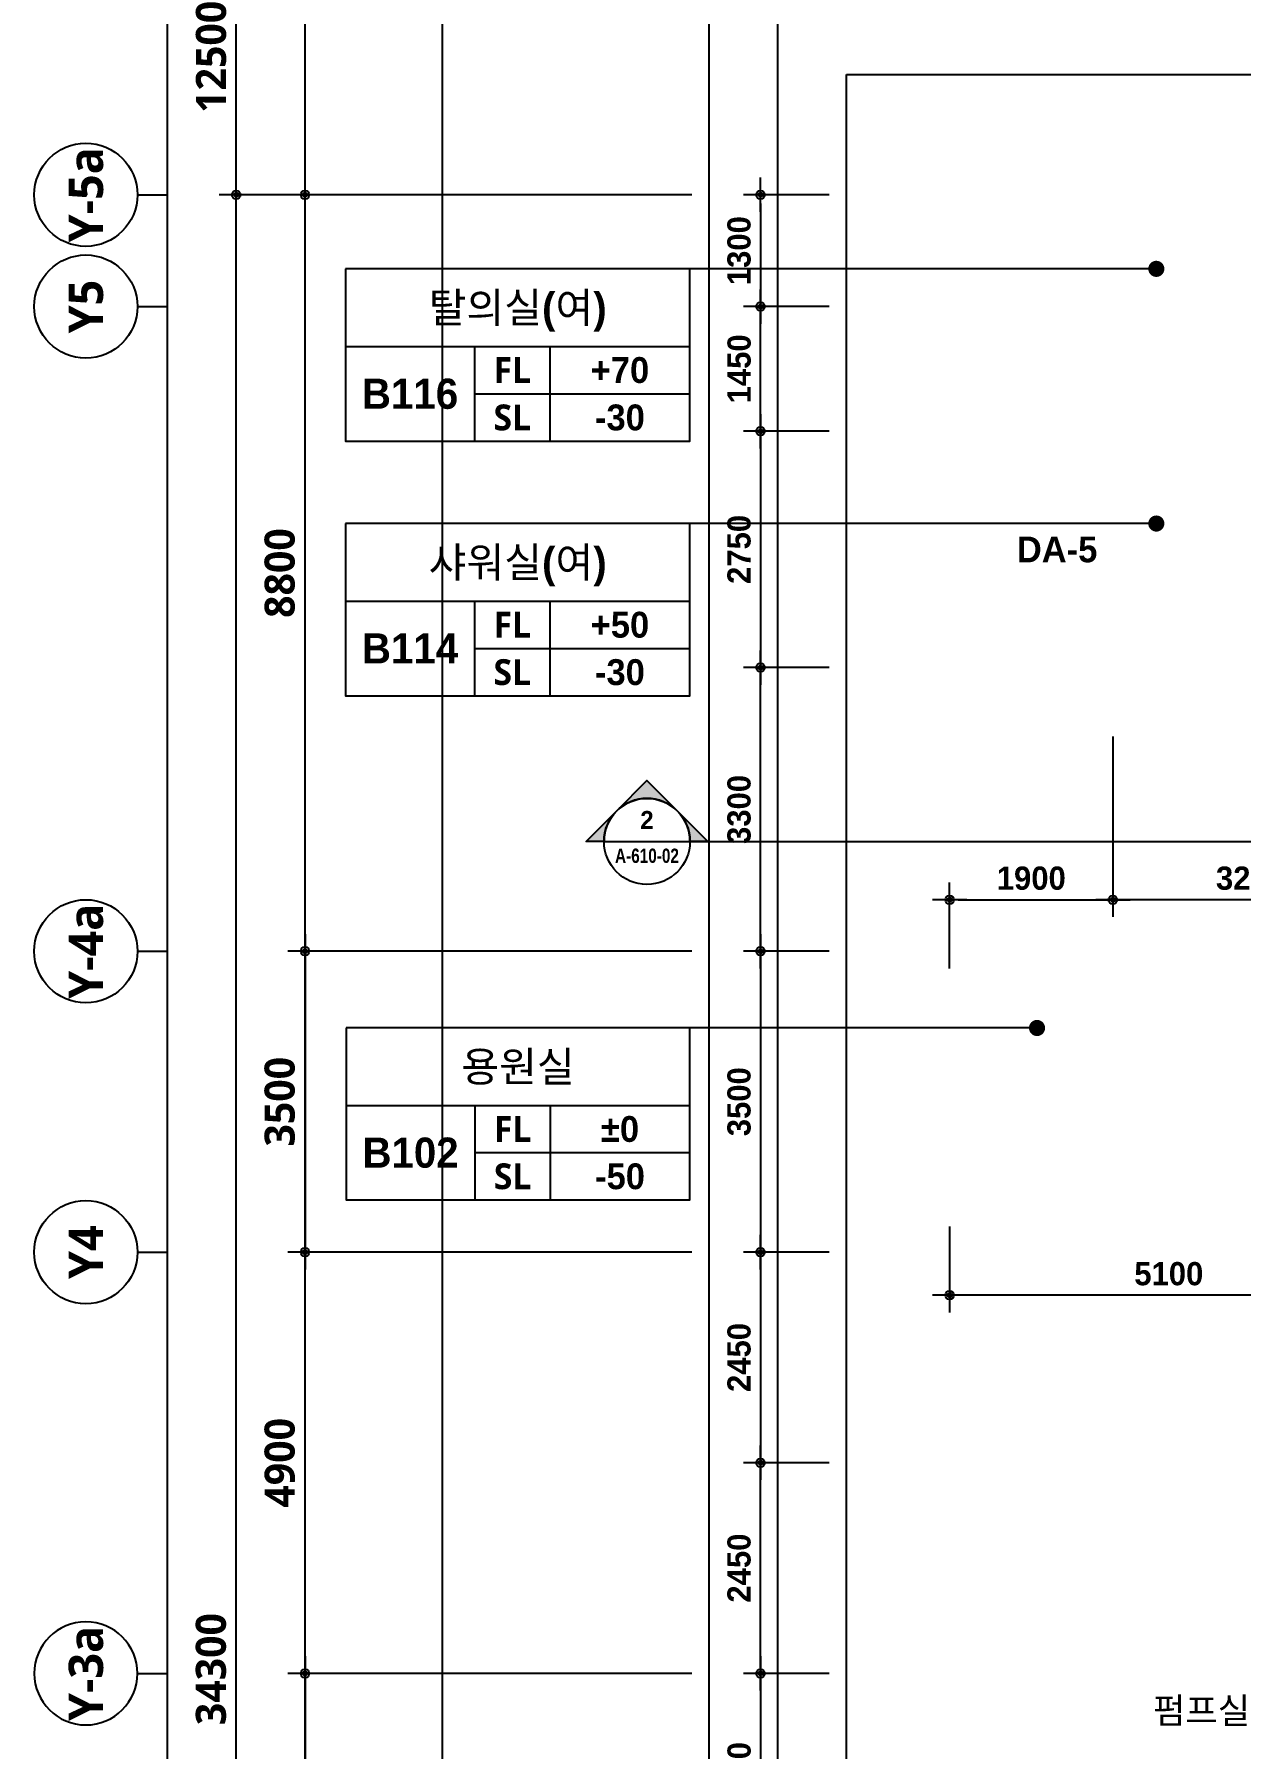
# Model space of a CAD drawing. Header units: millimetres. Extents: x 0 to 168000, y 0 to 59400.
# Drawn here: x 38041 to 52078, y 29274 to 49217 of the extents above; entities that cross this region are included whole.
import ezdxf
from ezdxf.enums import TextEntityAlignment as Align

# ---------------------------------------------------------------- set-up
doc = ezdxf.new("R2010")
doc.units = ezdxf.units.MM
doc.header["$LTSCALE"] = 100
doc.linetypes.add('CEN', pattern=[62, 60, -1, 0, -1])
doc.layers.get('Defpoints').update_dxf_attribs({"color": 153})
for name, color, linetype in [('A-ANNO-DIM', 4, 'Continuous'), ('A-ANNO-GRA1', 7, 'Continuous'), ('A-ANNO-TEXT1', 7, 'Continuous'), ('A-ANNO-TEXT2', 3, 'Continuous'), ('A-ST-AXIS-BUB', 7, 'Continuous'), ('A-ST-AXIS-DIM', 7, 'Continuous'), ('AA-MKXS', 3, 'Continuous'), ('AA-MKXX', 3, 'Continuous')]:
    doc.layers.add(name, color=color, linetype=linetype)
doc.layers.add('G(그리드1)', color=185, linetype='Continuous', plot=False)
doc.layers.add('G(그리드2)', color=235, linetype='Continuous', plot=False)
doc.styles.add('2020음성 1차', font='나눔고딕Bold.ttf')
doc.styles.add('SAMOO', font='romans.shx', dxfattribs={"bigfont": 'whgtxt.shx'})
doc.styles.add('SH_나눔', font='')
doc.styles.add('SH_진천_나눔', font='')
doc.styles.get('SH_나눔').set_extended_font_data('NanumGothic', bold=True)
doc.styles.get('SH_진천_나눔').set_extended_font_data('NanumGothic', bold=True)
doc.dimstyles.new('SHP 100', dxfattribs={"dimscale": 100, "dimtxt": 3.5, "dimasz": 1, "dimexe": 2, "dimexo": 2, "dimgap": 1, "dimtad": 1, "dimdec": 0, "dimzin": 0, "dimdsep": 46, "dimtxsty": 'SH_진천_나눔', "dimblk": 'DIMDOT', "dimcen": 0.09, "dimclrd": 256, "dimclre": 256, "dimclrt": 3, "dimadec": 0, "dimazin": 1, "dimtfac": 1, "dimtdec": 0, "dimtix": 1, "dimtmove": 2, "dimatfit": 0, "dimldrblk": 'DIMDOT', "dimfxl": 1, "dimtolj": 1, "dimtzin": 0, "dimlwd": -1, "dimlwe": -1, "dimarcsym": 0})
doc.dimstyles.new('SHP 100내부', dxfattribs={"dimscale": 100, "dimtxt": 2.7, "dimasz": 1, "dimexe": 2, "dimexo": 2, "dimgap": 1, "dimtad": 1, "dimdec": 0, "dimzin": 0, "dimdsep": 46, "dimtxsty": '2020음성 1차', "dimblk": 'DIMDOT', "dimcen": 0.09, "dimclrd": 256, "dimclre": 256, "dimclrt": 3, "dimadec": 0, "dimazin": 1, "dimtfac": 1, "dimtdec": 0, "dimtix": 1, "dimtmove": 2, "dimatfit": 0, "dimldrblk": 'DIMDOT', "dimfxl": 1, "dimtolj": 1, "dimtzin": 0, "dimlwd": -1, "dimlwe": -1, "dimarcsym": 0})

# ---------------------------------------------------------------- blocks, each defined once
blk = doc.blocks.new('DIMDOT')
at = {"color": 0}
blk.add_line((-2, 0), (2, 0), dxfattribs=at)
for radius in [0.5, 0.25]:
    blk.add_circle((0, 0), radius, dxfattribs=at)
blk = doc.blocks.new('*D6132')
at = {"layer": 'A-ST-AXIS-DIM'}
for p, q in [((45691, 47350), (40191, 47350)), ((40391, 13150), (40391, 47250)), ((45691, 13050), (40191, 13050))]:
    blk.add_line(p, q, dxfattribs=at)
at = {"layer": 'Defpoints', "color": 0}
for p in [(40391, 47350), (45891, 47350), (45891, 13050)]:
    blk.add_point(p, dxfattribs=at)
at = {"layer": 'A-ST-AXIS-DIM', "linetype": 'ByBlock', "xscale": 100, "yscale": 100, "zscale": 100}
for p, rotation in [((40391, 47350), 90), ((40391, 13050), 270)]:
    blk.add_blockref('DIMDOT', p, dxfattribs=dict(at, rotation=rotation))
at = {"layer": 'A-ST-AXIS-DIM', "color": 3, "insert": (40098, 30200), "char_height": 350, "attachment_point": 5, "rotation": 90, "style": 'SH_진천_나눔'}
blk.add_mtext('\\A1;34300', dxfattribs=at)
blk = doc.blocks.new('A-ST-AXIS-BUB-1')
at = {"layer": 'A-ST-AXIS-BUB'}
blk.add_line((0, 350), (0, 0), dxfattribs=at)
blk.add_circle((0, 950), 600, dxfattribs=at)
blk = doc.blocks.new('*D6133')
at = {"layer": 'A-ST-AXIS-DIM'}
for p, q in [((45691, 38550), (40991, 38550)), ((41191, 38450), (41191, 35150)), ((45691, 35050), (40991, 35050))]:
    blk.add_line(p, q, dxfattribs=at)
at = {"layer": 'Defpoints', "color": 0}
for p in [(45891, 38550), (41191, 35050), (45891, 35050)]:
    blk.add_point(p, dxfattribs=at)
at = {"layer": 'A-ST-AXIS-DIM', "linetype": 'ByBlock', "xscale": 100, "yscale": 100, "zscale": 100}
for p, rotation in [((41191, 38550), 90), ((41191, 35050), 270)]:
    blk.add_blockref('DIMDOT', p, dxfattribs=dict(at, rotation=rotation))
at = {"layer": 'A-ST-AXIS-DIM', "color": 3, "insert": (40898, 36800), "char_height": 350, "attachment_point": 5, "rotation": 90, "style": 'SH_진천_나눔'}
blk.add_mtext('\\A1;3500', dxfattribs=at)
blk = doc.blocks.new('*D6145')
at = {"layer": 'A-ST-AXIS-DIM'}
for p, q in [((45691, 47350), (40991, 47350)), ((41191, 38650), (41191, 47250)), ((45691, 38550), (40991, 38550))]:
    blk.add_line(p, q, dxfattribs=at)
at = {"layer": 'Defpoints', "color": 0}
for p in [(41191, 47350), (45891, 47350), (45891, 38550)]:
    blk.add_point(p, dxfattribs=at)
at = {"layer": 'A-ST-AXIS-DIM', "linetype": 'ByBlock', "xscale": 100, "yscale": 100, "zscale": 100}
for p, rotation in [((41191, 47350), 90), ((41191, 38550), 270)]:
    blk.add_blockref('DIMDOT', p, dxfattribs=dict(at, rotation=rotation))
at = {"layer": 'A-ST-AXIS-DIM', "color": 3, "insert": (40898, 42950), "char_height": 350, "attachment_point": 5, "rotation": 90, "style": 'SH_진천_나눔'}
blk.add_mtext('\\A1;8800', dxfattribs=at)
blk = doc.blocks.new('*D6147')
at = {"layer": 'A-ST-AXIS-DIM'}
for p, q in [((45691, 35050), (40991, 35050)), ((41191, 30250), (41191, 34950)), ((45691, 30150), (40991, 30150))]:
    blk.add_line(p, q, dxfattribs=at)
at = {"layer": 'Defpoints', "color": 0}
for p in [(41191, 35050), (45891, 35050), (45891, 30150)]:
    blk.add_point(p, dxfattribs=at)
at = {"layer": 'A-ST-AXIS-DIM', "linetype": 'ByBlock', "xscale": 100, "yscale": 100, "zscale": 100}
for p, rotation in [((41191, 35050), 90), ((41191, 30150), 270)]:
    blk.add_blockref('DIMDOT', p, dxfattribs=dict(at, rotation=rotation))
at = {"layer": 'A-ST-AXIS-DIM', "color": 3, "insert": (40898, 32600), "char_height": 350, "attachment_point": 5, "rotation": 90, "style": 'SH_진천_나눔'}
blk.add_mtext('\\A1;4900', dxfattribs=at)
blk = doc.blocks.new('*D6148')
at = {"layer": 'A-ST-AXIS-DIM'}
for p, q in [((45691, 30150), (40991, 30150)), ((41191, 30050), (41191, 24150)), ((45691, 24050), (40991, 24050))]:
    blk.add_line(p, q, dxfattribs=at)
at = {"layer": 'Defpoints', "color": 0}
for p in [(45891, 30150), (41191, 24050), (45891, 24050)]:
    blk.add_point(p, dxfattribs=at)
at = {"layer": 'A-ST-AXIS-DIM', "linetype": 'ByBlock', "xscale": 100, "yscale": 100, "zscale": 100}
for p, rotation in [((41191, 30150), 90), ((41191, 24050), 270)]:
    blk.add_blockref('DIMDOT', p, dxfattribs=dict(at, rotation=rotation))
at = {"layer": 'A-ST-AXIS-DIM', "color": 3, "insert": (40898, 27100), "char_height": 350, "attachment_point": 5, "rotation": 90, "style": 'SH_진천_나눔'}
blk.add_mtext('\\A1;6100', dxfattribs=at)
blk = doc.blocks.new('*D7144')
at = {"layer": 'A-ANNO-DIM'}
for p, q in [((47291, 47350), (46291, 47350)), ((46491, 47250), (46491, 46150)), ((47291, 46050), (46291, 46050))]:
    blk.add_line(p, q, dxfattribs=at)
at = {"layer": 'Defpoints', "color": 0}
for p in [(47491, 47350), (46491, 46050), (47491, 46050)]:
    blk.add_point(p, dxfattribs=at)
at = {"layer": 'A-ANNO-DIM', "linetype": 'ByBlock', "xscale": 100, "yscale": 100, "zscale": 100}
for p, rotation in [((46491, 47350), 90), ((46491, 46050), 270)]:
    blk.add_blockref('DIMDOT', p, dxfattribs=dict(at, rotation=rotation))
at = {"layer": 'A-ANNO-DIM', "color": 3, "insert": (46242, 46700), "char_height": 270, "attachment_point": 5, "rotation": 90, "style": '2020음성 1차'}
blk.add_mtext('\\A1;1300', dxfattribs=at)
blk = doc.blocks.new('*D7145')
at = {"layer": 'A-ANNO-DIM'}
for p, q in [((47291, 46050), (46291, 46050)), ((46491, 44700), (46491, 45950)), ((47291, 44600), (46291, 44600))]:
    blk.add_line(p, q, dxfattribs=at)
at = {"layer": 'Defpoints', "color": 0}
for p in [(46491, 46050), (47491, 46050), (47491, 44600)]:
    blk.add_point(p, dxfattribs=at)
at = {"layer": 'A-ANNO-DIM', "linetype": 'ByBlock', "xscale": 100, "yscale": 100, "zscale": 100}
for p, rotation in [((46491, 46050), 90), ((46491, 44600), 270)]:
    blk.add_blockref('DIMDOT', p, dxfattribs=dict(at, rotation=rotation))
at = {"layer": 'A-ANNO-DIM', "color": 3, "insert": (46243, 45325), "char_height": 270, "attachment_point": 5, "rotation": 90, "style": '2020음성 1차'}
blk.add_mtext('\\A1;1450', dxfattribs=at)
blk = doc.blocks.new('*D7146')
at = {"layer": 'A-ANNO-DIM'}
for p, q in [((47291, 44600), (46291, 44600)), ((46491, 44500), (46491, 41950)), ((47291, 41850), (46291, 41850))]:
    blk.add_line(p, q, dxfattribs=at)
at = {"layer": 'Defpoints', "color": 0}
for p in [(47491, 44600), (46491, 41850), (47491, 41850)]:
    blk.add_point(p, dxfattribs=at)
at = {"layer": 'A-ANNO-DIM', "linetype": 'ByBlock', "xscale": 100, "yscale": 100, "zscale": 100}
for p, rotation in [((46491, 44600), 90), ((46491, 41850), 270)]:
    blk.add_blockref('DIMDOT', p, dxfattribs=dict(at, rotation=rotation))
at = {"layer": 'A-ANNO-DIM', "color": 3, "insert": (46242, 43225), "char_height": 270, "attachment_point": 5, "rotation": 90, "style": '2020음성 1차'}
blk.add_mtext('\\A1;2750', dxfattribs=at)
blk = doc.blocks.new('*D7147')
at = {"layer": 'A-ANNO-DIM'}
for p, q in [((47291, 41850), (46291, 41850)), ((46491, 38650), (46491, 41750)), ((47291, 38550), (46291, 38550))]:
    blk.add_line(p, q, dxfattribs=at)
at = {"layer": 'Defpoints', "color": 0}
for p in [(46491, 41850), (47491, 41850), (47491, 38550)]:
    blk.add_point(p, dxfattribs=at)
at = {"layer": 'A-ANNO-DIM', "linetype": 'ByBlock', "xscale": 100, "yscale": 100, "zscale": 100}
for p, rotation in [((46491, 41850), 90), ((46491, 38550), 270)]:
    blk.add_blockref('DIMDOT', p, dxfattribs=dict(at, rotation=rotation))
at = {"layer": 'A-ANNO-DIM', "color": 3, "insert": (46242, 40200), "char_height": 270, "attachment_point": 5, "rotation": 90, "style": '2020음성 1차'}
blk.add_mtext('\\A1;3300', dxfattribs=at)
blk = doc.blocks.new('*D7148')
at = {"layer": 'A-ANNO-DIM'}
for p, q in [((47291, 38550), (46291, 38550)), ((46491, 38450), (46491, 35150)), ((47291, 35050), (46291, 35050))]:
    blk.add_line(p, q, dxfattribs=at)
at = {"layer": 'Defpoints', "color": 0}
for p in [(47491, 38550), (46491, 35050), (47491, 35050)]:
    blk.add_point(p, dxfattribs=at)
at = {"layer": 'A-ANNO-DIM', "linetype": 'ByBlock', "xscale": 100, "yscale": 100, "zscale": 100}
for p, rotation in [((46491, 38550), 90), ((46491, 35050), 270)]:
    blk.add_blockref('DIMDOT', p, dxfattribs=dict(at, rotation=rotation))
at = {"layer": 'A-ANNO-DIM', "color": 3, "insert": (46242, 36800), "char_height": 270, "attachment_point": 5, "rotation": 90, "style": '2020음성 1차'}
blk.add_mtext('\\A1;3500', dxfattribs=at)
blk = doc.blocks.new('*D7149')
at = {"layer": 'A-ANNO-DIM'}
for p, q in [((47291, 32600), (46291, 32600)), ((46491, 30250), (46491, 32500)), ((47291, 30150), (46291, 30150))]:
    blk.add_line(p, q, dxfattribs=at)
at = {"layer": 'Defpoints', "color": 0}
for p in [(46491, 32600), (47491, 32600), (47491, 30150)]:
    blk.add_point(p, dxfattribs=at)
at = {"layer": 'A-ANNO-DIM', "linetype": 'ByBlock', "xscale": 100, "yscale": 100, "zscale": 100}
for p, rotation in [((46491, 32600), 90), ((46491, 30150), 270)]:
    blk.add_blockref('DIMDOT', p, dxfattribs=dict(at, rotation=rotation))
at = {"layer": 'A-ANNO-DIM', "color": 3, "insert": (46242, 31375), "char_height": 270, "attachment_point": 5, "rotation": 90, "style": '2020음성 1차'}
blk.add_mtext('\\A1;2450', dxfattribs=at)
blk = doc.blocks.new('*D7150')
at = {"layer": 'A-ANNO-DIM'}
for p, q in [((47291, 30150), (46291, 30150)), ((46491, 30050), (46491, 27850)), ((47291, 27750), (46291, 27750))]:
    blk.add_line(p, q, dxfattribs=at)
at = {"layer": 'Defpoints', "color": 0}
for p in [(47491, 30150), (46491, 27750), (47491, 27750)]:
    blk.add_point(p, dxfattribs=at)
at = {"layer": 'A-ANNO-DIM', "linetype": 'ByBlock', "xscale": 100, "yscale": 100, "zscale": 100}
for p, rotation in [((46491, 30150), 90), ((46491, 27750), 270)]:
    blk.add_blockref('DIMDOT', p, dxfattribs=dict(at, rotation=rotation))
at = {"layer": 'A-ANNO-DIM', "color": 3, "insert": (46243, 28950), "char_height": 270, "attachment_point": 5, "rotation": 90, "style": '2020음성 1차'}
blk.add_mtext('\\A1;2400', dxfattribs=at)
blk = doc.blocks.new('*D7311')
at = {"layer": 'A-ANNO-DIM'}
for p, q in [((50591, 41050), (50591, 38950)), ((48691, 38350), (48691, 39350)), ((48791, 39150), (50491, 39150))]:
    blk.add_line(p, q, dxfattribs=at)
at = {"layer": 'Defpoints', "color": 0}
for p in [(50591, 41250), (50591, 39150), (48691, 38150)]:
    blk.add_point(p, dxfattribs=at)
at = {"layer": 'A-ANNO-DIM', "linetype": 'ByBlock', "xscale": 100, "yscale": 100, "zscale": 100, "rotation": 180}
blk.add_blockref('DIMDOT', (48691, 39150), dxfattribs=at)
at = {"layer": 'A-ANNO-DIM', "linetype": 'ByBlock', "xscale": 100, "yscale": 100, "zscale": 100}
blk.add_blockref('DIMDOT', (50591, 39150), dxfattribs=at)
at = {"layer": 'A-ANNO-DIM', "color": 3, "insert": (49641, 39399), "char_height": 270, "attachment_point": 5, "style": '2020음성 1차'}
blk.add_mtext('\\A1;1900', dxfattribs=at)
blk = doc.blocks.new('*D7330')
at = {"layer": 'A-ANNO-DIM'}
for p, q in [((48691, 35350), (48691, 34350)), ((53791, 35350), (53791, 34350)), ((53691, 34550), (48791, 34550))]:
    blk.add_line(p, q, dxfattribs=at)
at = {"layer": 'Defpoints', "color": 0}
for p in [(48691, 35550), (53791, 35550), (48691, 34550)]:
    blk.add_point(p, dxfattribs=at)
at = {"layer": 'A-ANNO-DIM', "linetype": 'ByBlock', "xscale": 100, "yscale": 100, "zscale": 100, "rotation": 180}
blk.add_blockref('DIMDOT', (48691, 34550), dxfattribs=at)
at = {"layer": 'A-ANNO-DIM', "linetype": 'ByBlock', "xscale": 100, "yscale": 100, "zscale": 100}
blk.add_blockref('DIMDOT', (53791, 34550), dxfattribs=at)
at = {"layer": 'A-ANNO-DIM', "color": 3, "insert": (51241, 34798), "char_height": 270, "attachment_point": 5, "style": '2020음성 1차'}
blk.add_mtext('\\A1;5100', dxfattribs=at)
blk = doc.blocks.new('G$C9D92D8A7')
at = {"layer": 'A-ANNO-GRA1'}
for p, q in [((0, 11), (40, 11)), ((15, 11), (15, 0)), ((23.75, 11), (23.75, 0)), ((15, 5.5), (40, 5.5))]:
    blk.add_line(p, q, dxfattribs=at)
blk.add_lwpolyline([(0, 20), (0, 0), (40, 0), (40, 20)], close=True, dxfattribs=at)
at = {"style": '2020음성 1차'}
for tag, height, p in [('실명', 3.5, (20, 15.5)), ('마감레벨', 3, (31.875, 8.25)), ('실번호', 3.5, (7.5, 5.5)), ('구조레벨', 3, (31.875, 2.75))]:
    blk.add_attdef(tag, text='', height=height, dxfattribs=at).set_placement(p, align=Align.MIDDLE_CENTER)
at = {"layer": 'A-ANNO-TEXT1', "style": 'SH_나눔'}
for s, p in [('FL', (19.375, 8.25)), ('SL', (19.375, 2.75))]:
    blk.add_text(s, height=3, dxfattribs=at).set_placement(p, align=Align.MIDDLE)
blk = doc.blocks.new('*D7356')
at = {"layer": 'A-ANNO-DIM'}
for p, q in [((50591, 41050), (50591, 38950)), ((53791, 38350), (53791, 39350)), ((53691, 39150), (50691, 39150))]:
    blk.add_line(p, q, dxfattribs=at)
at = {"layer": 'Defpoints', "color": 0}
for p in [(50591, 41250), (50591, 39150), (53791, 38150)]:
    blk.add_point(p, dxfattribs=at)
at = {"layer": 'A-ANNO-DIM', "linetype": 'ByBlock', "xscale": 100, "yscale": 100, "zscale": 100, "rotation": 180}
blk.add_blockref('DIMDOT', (50591, 39150), dxfattribs=at)
at = {"layer": 'A-ANNO-DIM', "linetype": 'ByBlock', "xscale": 100, "yscale": 100, "zscale": 100}
blk.add_blockref('DIMDOT', (53791, 39150), dxfattribs=at)
at = {"layer": 'A-ANNO-DIM', "color": 3, "insert": (52191, 39399), "char_height": 270, "attachment_point": 5, "style": '2020음성 1차'}
blk.add_mtext('\\A1;3200', dxfattribs=at)
blk = doc.blocks.new('*U8613')
at = {"layer": 'AA-MKXX'}
blk.add_hatch(color=256, dxfattribs=at).paths.add_polyline_path([(37772, 600), (37562, 0), (37772, 0)])
at = {"layer": 'AA-MKXX', "linetype": 'CEN', "ltscale": 60}
blk.add_line((900, 0), (37772, 0), dxfattribs=at)
at = {"layer": 'AA-MKXX'}
blk.add_lwpolyline([(37772, 0), (37772, 600), (37562, 0)], close=True, dxfattribs=at)
blk = doc.blocks.new('*U4906')
at = {"layer": 'AA-MKXS'}
blk.add_hatch(color=3, dxfattribs=at).paths.add_polyline_path([(0, 8.49), (-4.24, 4.24, -0.414214), (4.24, 4.24)])
h = blk.add_hatch(color=3, dxfattribs=at)
h.paths.add_polyline_path([(-8.49, 0), (-6, 0, -0.198912), (-4.24, 4.24)])
h.paths.add_polyline_path([(6, 0), (8.49, 0), (4.24, 4.24, -0.198912)])
at = {"layer": 'AA-MKXS', "color": 3, "linetype": 'Continuous', "ltscale": 5}
blk.add_line((-6, 0), (6, 0), dxfattribs=at)
at = {"layer": 'AA-MKXS', "color": 3}
for points in [[(4.24, 4.24, 0.414214), (-4.24, 4.24), (0, 8.49)], [(-4.24, 4.24, 0.198912), (-6, 0), (-8.49, 0)], [(8.49, 0), (6, 0, 0.198912), (4.24, 4.24)]]:
    blk.add_lwpolyline(points, format="xyb", close=True, dxfattribs=at)
at = {"layer": 'AA-MKXS', "color": 3, "linetype": 'Continuous', "ltscale": 5}
blk.add_circle((0, 0), 6, dxfattribs=at)
at = {"layer": 'AA-MKXS', "style": 'SAMOO', "width": 0.85}
blk.add_attdef('ViewNUM', text='', height=2.5, dxfattribs=at).set_placement((0, 1), align=Align.BOTTOM_CENTER)
blk.add_attdef('SheetNUM', text='', height=2.5, dxfattribs=at).set_placement((0, -1), align=Align.TOP_CENTER)
blk = doc.blocks.new('*D10173')
at = {"layer": 'A-ANNO-DIM'}
for p, q in [((47291, 35050), (46291, 35050)), ((46491, 34950), (46491, 32700)), ((47291, 32600), (46291, 32600))]:
    blk.add_line(p, q, dxfattribs=at)
at = {"layer": 'Defpoints', "color": 0}
for p in [(47491, 35050), (46491, 32600), (47491, 32600)]:
    blk.add_point(p, dxfattribs=at)
at = {"layer": 'A-ANNO-DIM', "linetype": 'ByBlock', "xscale": 100, "yscale": 100, "zscale": 100}
for p, rotation in [((46491, 35050), 90), ((46491, 32600), 270)]:
    blk.add_blockref('DIMDOT', p, dxfattribs=dict(at, rotation=rotation))
at = {"layer": 'A-ANNO-DIM', "color": 3, "insert": (46242, 33825), "char_height": 270, "attachment_point": 5, "rotation": 90, "style": '2020음성 1차'}
blk.add_mtext('\\A1;2450', dxfattribs=at)

msp = doc.modelspace()

# ---------------------------------------------------------------- linework, layer by layer
for points in [[(51095.7, 46488.5), (45668.8, 46488.5)], [(51095.7, 43525.8), (45668.8, 43525.8)], [(49707.9, 37657.8), (45668.8, 37657.8)]]:
    msp.add_lwpolyline(points)
at = {"const_width": 93.8}
for points in [[(51142.6, 46488.5, -1), (51048.8, 46488.5, -1)], [(51142.6, 43525.8, -1), (51048.8, 43525.8, -1)], [(49754.8, 37657.8, -1), (49661, 37657.8, -1)]]:
    msp.add_lwpolyline(points, format="xyb", close=True, dxfattribs=at)
at = {"layer": 'A-ST-AXIS-DIM'}
msp.add_line((40391.3, 47350), (40391.3, 50350), dxfattribs=at)
at = {"layer": 'G(그리드1)'}
for points in [[(39591.3, 53550), (72191.3, 53550), (72191.3, 5050), (39591.3, 5050)], [(40391.3, 52750), (71391.3, 52750), (71391.3, 5850), (40391.3, 5850)], [(41191.3, 51950), (70591.3, 51950), (70591.3, 6650), (41191.3, 6650)], [(42791.3, 50350), (68991.3, 50350), (68991.3, 8250), (42791.3, 8250)], [(45891.3, 50350), (66991.3, 50350), (66991.3, 8250), (45891.3, 8250)]]:
    msp.add_lwpolyline(points, close=True, dxfattribs=at)
at = {"layer": 'G(그리드2)'}
for points in [[(46691.3, 49550), (66191.3, 49550), (66191.3, 9050), (46691.3, 9050)], [(47491.3, 48750), (65391.3, 48750), (65391.3, 9850), (47491.3, 9850)]]:
    msp.add_lwpolyline(points, close=True, dxfattribs=at)

# ---------------------------------------------------------------- block references
ref = msp.add_blockref('*U4906', (45169.7, 39828.2), dxfattribs=dict(xscale=83.33333333333334, yscale=83.33333333333334, zscale=83.33333333333334))
ref.add_attrib('SheetNUM', 'A-610-02', dxfattribs={"layer": 'AA-MKXS', "height": 166.67, "style": '2020음성 1차', "width": 0.8}).set_placement((45169.7, 39744.9), align=Align.TOP_CENTER)
ref.add_attrib('ViewNUM', '2', dxfattribs={"layer": 'AA-MKXS', "height": 208.3, "style": '2020음성 1차'}).set_placement((45169.7, 39911.5), align=Align.BOTTOM_CENTER)
at = {"xscale": 0.5555555555555556, "yscale": 0.5555555555555556, "zscale": 0.5555555555555556}
msp.add_blockref('*U8613', (45169.7, 39828.2), dxfattribs=at)
at = {"layer": 'A-ANNO-TEXT1'}
ref = msp.add_blockref('G$C9D92D8A7', (41661.4, 44484.7), dxfattribs=dict(at, xscale=100.1855287569573, yscale=100.1855287569573, zscale=100.1855287569573))
ref.add_attrib('실명', '탈의실(여)', dxfattribs={"layer": 'A-ANNO-TEXT2', "height": 350.65, "style": '2020음성 1차'}).set_placement((43665.1, 46037.6, -49684.6), align=Align.MIDDLE_CENTER)
ref.add_attrib('실번호', 'B116', dxfattribs={"layer": 'A-ANNO-TEXT2', "height": 350.65, "style": '2020음성 1차'}).set_placement((42412.8, 45035.8, -49684.6), align=Align.MIDDLE_CENTER)
ref.add_attrib('마감레벨', '+70', dxfattribs={"height": 300.56, "style": '2020음성 1차'}).set_placement((44854.8, 45311.3, -49684.6), align=Align.MIDDLE_CENTER)
ref.add_attrib('구조레벨', '-30', dxfattribs={"height": 300.56, "style": '2020음성 1차'}).set_placement((44854.8, 44760.3, -49684.6), align=Align.MIDDLE_CENTER)
ref = msp.add_blockref('G$C9D92D8A7', (41661.4, 41522.1), dxfattribs=dict(at, xscale=100.1855287569573, yscale=100.1855287569573, zscale=100.1855287569573))
ref.add_attrib('실명', '샤워실(여)', dxfattribs={"layer": 'A-ANNO-TEXT2', "height": 350.65, "style": '2020음성 1차'}).set_placement((43665.1, 43075, -49684.6), align=Align.MIDDLE_CENTER)
ref.add_attrib('실번호', 'B114', dxfattribs={"layer": 'A-ANNO-TEXT2', "height": 350.65, "style": '2020음성 1차'}).set_placement((42412.8, 42073.1, -49684.6), align=Align.MIDDLE_CENTER)
ref.add_attrib('마감레벨', '+50', dxfattribs={"height": 300.56, "style": '2020음성 1차'}).set_placement((44854.8, 42348.7, -49684.6), align=Align.MIDDLE_CENTER)
ref.add_attrib('구조레벨', '-30', dxfattribs={"height": 300.56, "style": '2020음성 1차'}).set_placement((44854.8, 41797.6, -49684.6), align=Align.MIDDLE_CENTER)
ref = msp.add_blockref('G$C9D92D8A7', (41668.8, 35657.8), dxfattribs=dict(at, xscale=100, yscale=100, zscale=100))
ref.add_attrib('실명', '용원실', dxfattribs={"layer": 'A-ANNO-TEXT2', "height": 350, "style": '2020음성 1차'}).set_placement((43668.8, 37207.8, 206000), align=Align.MIDDLE_CENTER)
ref.add_attrib('실번호', 'B102', dxfattribs={"layer": 'A-ANNO-TEXT2', "height": 350, "style": '2020음성 1차'}).set_placement((42418.8, 36207.8, 206000), align=Align.MIDDLE_CENTER)
ref.add_attrib('마감레벨', '%%p0', dxfattribs={"height": 300, "style": '2020음성 1차'}).set_placement((44856.3, 36482.8, 206000), align=Align.MIDDLE_CENTER)
ref.add_attrib('구조레벨', '-50', dxfattribs={"height": 300, "style": '2020음성 1차'}).set_placement((44856.3, 35932.8, 206000), align=Align.MIDDLE_CENTER)
at = {"layer": 'A-ST-AXIS-BUB', "rotation": 90}
for p in [(39591.3, 47350), (39591.3, 46050), (39591.3, 38550), (39591.3, 35050)]:
    msp.add_blockref('A-ST-AXIS-BUB-1', p, dxfattribs=at)
at = {"layer": 'A-ST-AXIS-BUB', "xscale": -1, "rotation": 89.99999999999993}
msp.add_blockref('A-ST-AXIS-BUB-1', (39591.3, 30150), dxfattribs=at)

# ---------------------------------------------------------------- texts
at = {"layer": 'A-ANNO-TEXT1', "style": 'SH_진천_나눔'}
for s, p in [('Y-5a', (38641.3, 47350)), ('Y5', (38641.3, 46050)), ('Y-4a', (38641.3, 38550)), ('Y4', (38641.3, 35050)), ('Y-3a', (38641.3, 30150))]:
    msp.add_text(s, height=400, rotation=90, dxfattribs=at).set_placement(p, align=Align.MIDDLE_CENTER)
at = {"layer": 'A-ANNO-TEXT1', "style": '2020음성 1차'}
msp.add_text('DA-5', height=300, dxfattribs=at).set_placement((49941.3, 43225), align=Align.MIDDLE_CENTER)
at = {"layer": 'A-ANNO-TEXT1', "style": 'SH_진천_나눔'}
msp.add_text('펌프실상부', height=300, dxfattribs=at).set_placement((51998.7, 29720.7), align=Align.MIDDLE)
at = {"layer": 'A-ST-AXIS-DIM', "color": 3, "insert": (40099.4, 48955), "char_height": 350, "attachment_point": 5, "rotation": 90, "style": 'SH_진천_나눔'}
msp.add_mtext('\\A1;12500', dxfattribs=at)

# ---------------------------------------------------------------- dimensions: what is measured, and where the dimension line sits
at = {"layer": 'A-ANNO-DIM'}
for base, p1, p2, angle, picture, middle in [((46491.3, 46050), (47491.3, 47350), (47491.3, 46050), 270, '*D7144', (46242.3, 46700)), ((46491.3, 46050), (47491.3, 44600), (47491.3, 46050), 90, '*D7145', (46242.9, 45325)), ((46491.3, 41850), (47491.3, 44600), (47491.3, 41850), 270, '*D7146', (46242.5, 43225)), ((46491.3, 41850), (47491.3, 38550), (47491.3, 41850), 90, '*D7147', (46242.3, 40200)), ((50591.3, 39150), (53791.3, 38150), (50591.3, 41250), 180, '*D7356', (52191.3, 39399)), ((46491.3, 35050), (47491.3, 38550), (47491.3, 35050), 270, '*D7148', (46242.3, 36800)), ((48691.3, 34550), (53791.3, 35550), (48691.3, 35550), 180, '*D7330', (51241.3, 34798.4)), ((46491.3, 32600), (47491.3, 35050), (47491.3, 32600), 270, '*D10173', (46242.5, 33825)), ((46491.3, 32600), (47491.3, 30150), (47491.3, 32600), 90, '*D7149', (46242.5, 31375)), ((46491.3, 27750), (47491.3, 30150), (47491.3, 27750), 270, '*D7150', (46242.9, 28950))]:
    dim = msp.add_linear_dim(base=base, p1=p1, p2=p2, angle=angle, dimstyle='SHP 100내부', override={"dimtxsty": '2020음성 1차', "dimldrblk": 'DIMDOT'}, dxfattribs=at)
    dim.commit()
    dim.dimension.update_dxf_attribs({"geometry": picture, "text_midpoint": middle})
dim = msp.add_linear_dim(base=(50591.3, 39150), p1=(48691.3, 38150), p2=(50591.3, 41250), dimstyle='SHP 100내부', override={"dimtxsty": '2020음성 1차', "dimldrblk": 'DIMDOT'}, dxfattribs=at)
dim.commit()
dim.dimension.update_dxf_attribs({"geometry": '*D7311', "text_midpoint": (49641.3, 39399)})
at = {"layer": 'A-ST-AXIS-DIM'}
for base, p1, p2, angle, picture, middle in [((40391.3, 47350), (45891.3, 13050), (45891.3, 47350), 90, '*D6132', (40098.1, 30200)), ((41191.3, 47350), (45891.3, 38550), (45891.3, 47350), 90, '*D6145', (40898.1, 42950)), ((41191.3, 35050), (45891.3, 38550), (45891.3, 35050), 270, '*D6133', (40898.1, 36800)), ((41191.3, 35050), (45891.3, 30150), (45891.3, 35050), 90, '*D6147', (40898.1, 32600)), ((41191.3, 24050), (45891.3, 30150), (45891.3, 24050), 270, '*D6148', (40898.1, 27100))]:
    dim = msp.add_linear_dim(base=base, p1=p1, p2=p2, angle=angle, dimstyle='SHP 100', dxfattribs=at)
    dim.commit()
    dim.dimension.update_dxf_attribs({"geometry": picture, "text_midpoint": middle})

doc.saveas('drawing.dxf')
